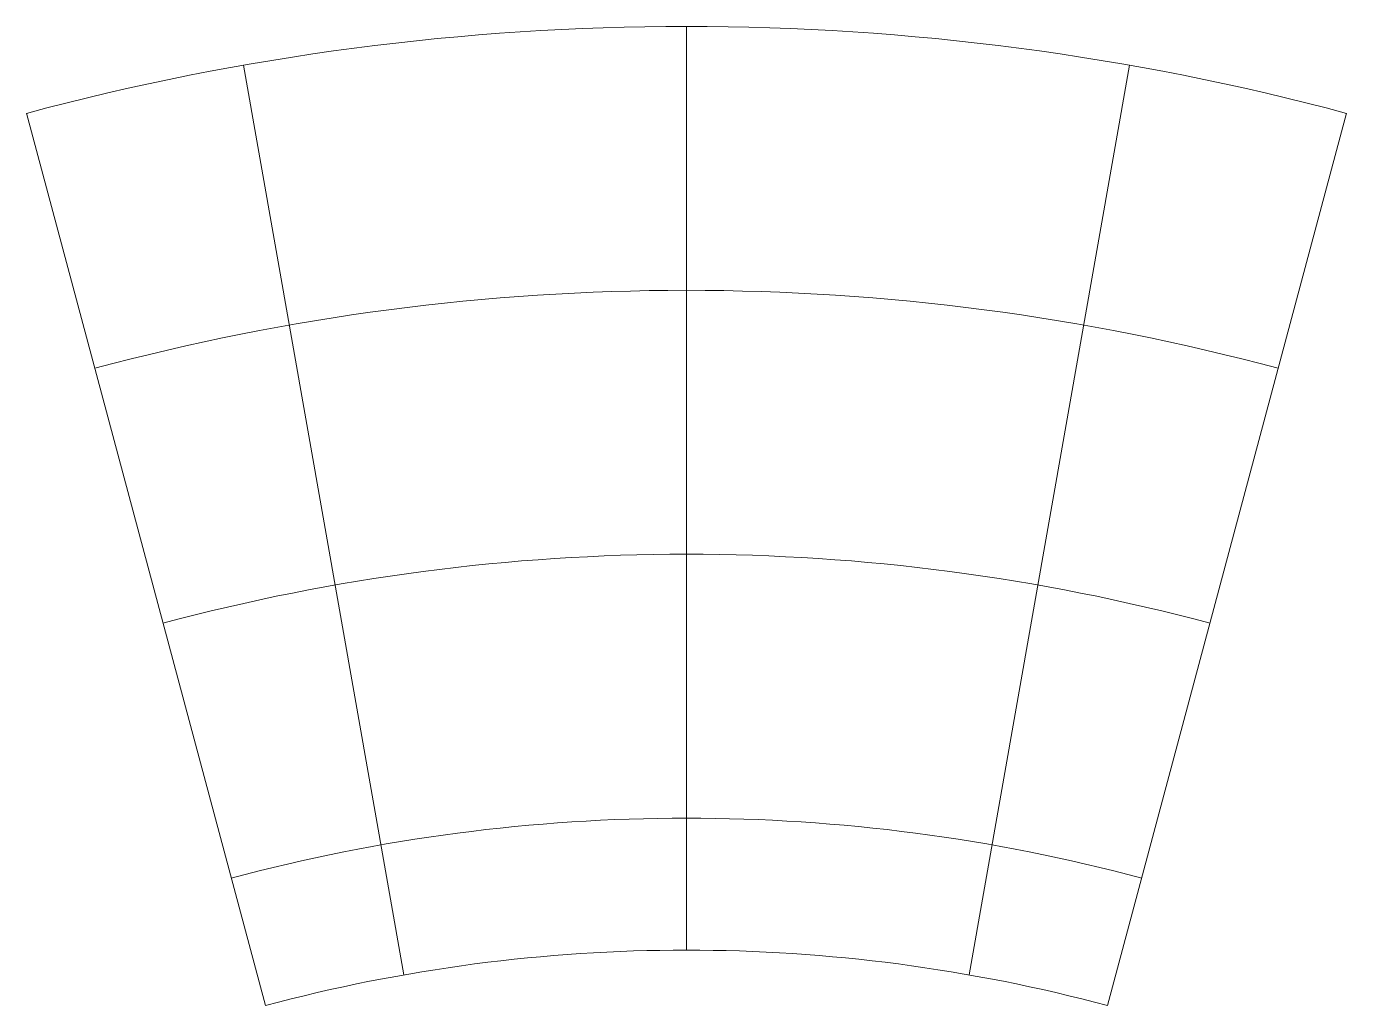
# Model space of a CAD drawing. Extents: x 4.5 to 7.5, y 6.57 to 8.8.
import ezdxf

# ---------------------------------------------------------------- set-up
doc = ezdxf.new("R2010")
doc.units = 0
doc.header["$MEASUREMENT"] = 0
doc.layers.add('DEFAULT', color=7, linetype='CONTINUOUS')

msp = doc.modelspace()

# ---------------------------------------------------------------- linework, layer by layer
at = {"layer": 'DEFAULT', "color": 7, "linetype": 'CONTINUOUS', "lineweight": 0}
for p, q in [((6, 6.7), (6, 8.8)), ((5.3575, 6.6438), (4.9928, 8.7119)), ((6.6425, 6.6438), (7.0072, 8.7119)), ((5.0424, 6.5739), (4.4988, 8.6024)), ((6.9576, 6.5739), (7.5012, 8.6024))]:
    msp.add_line(p, q, dxfattribs=at)
for radius in [5.8, 5.2, 4.6, 4, 3.7]:
    msp.add_arc((6, 3), radius, 75, 105, dxfattribs=at)

doc.saveas('drawing.dxf')
